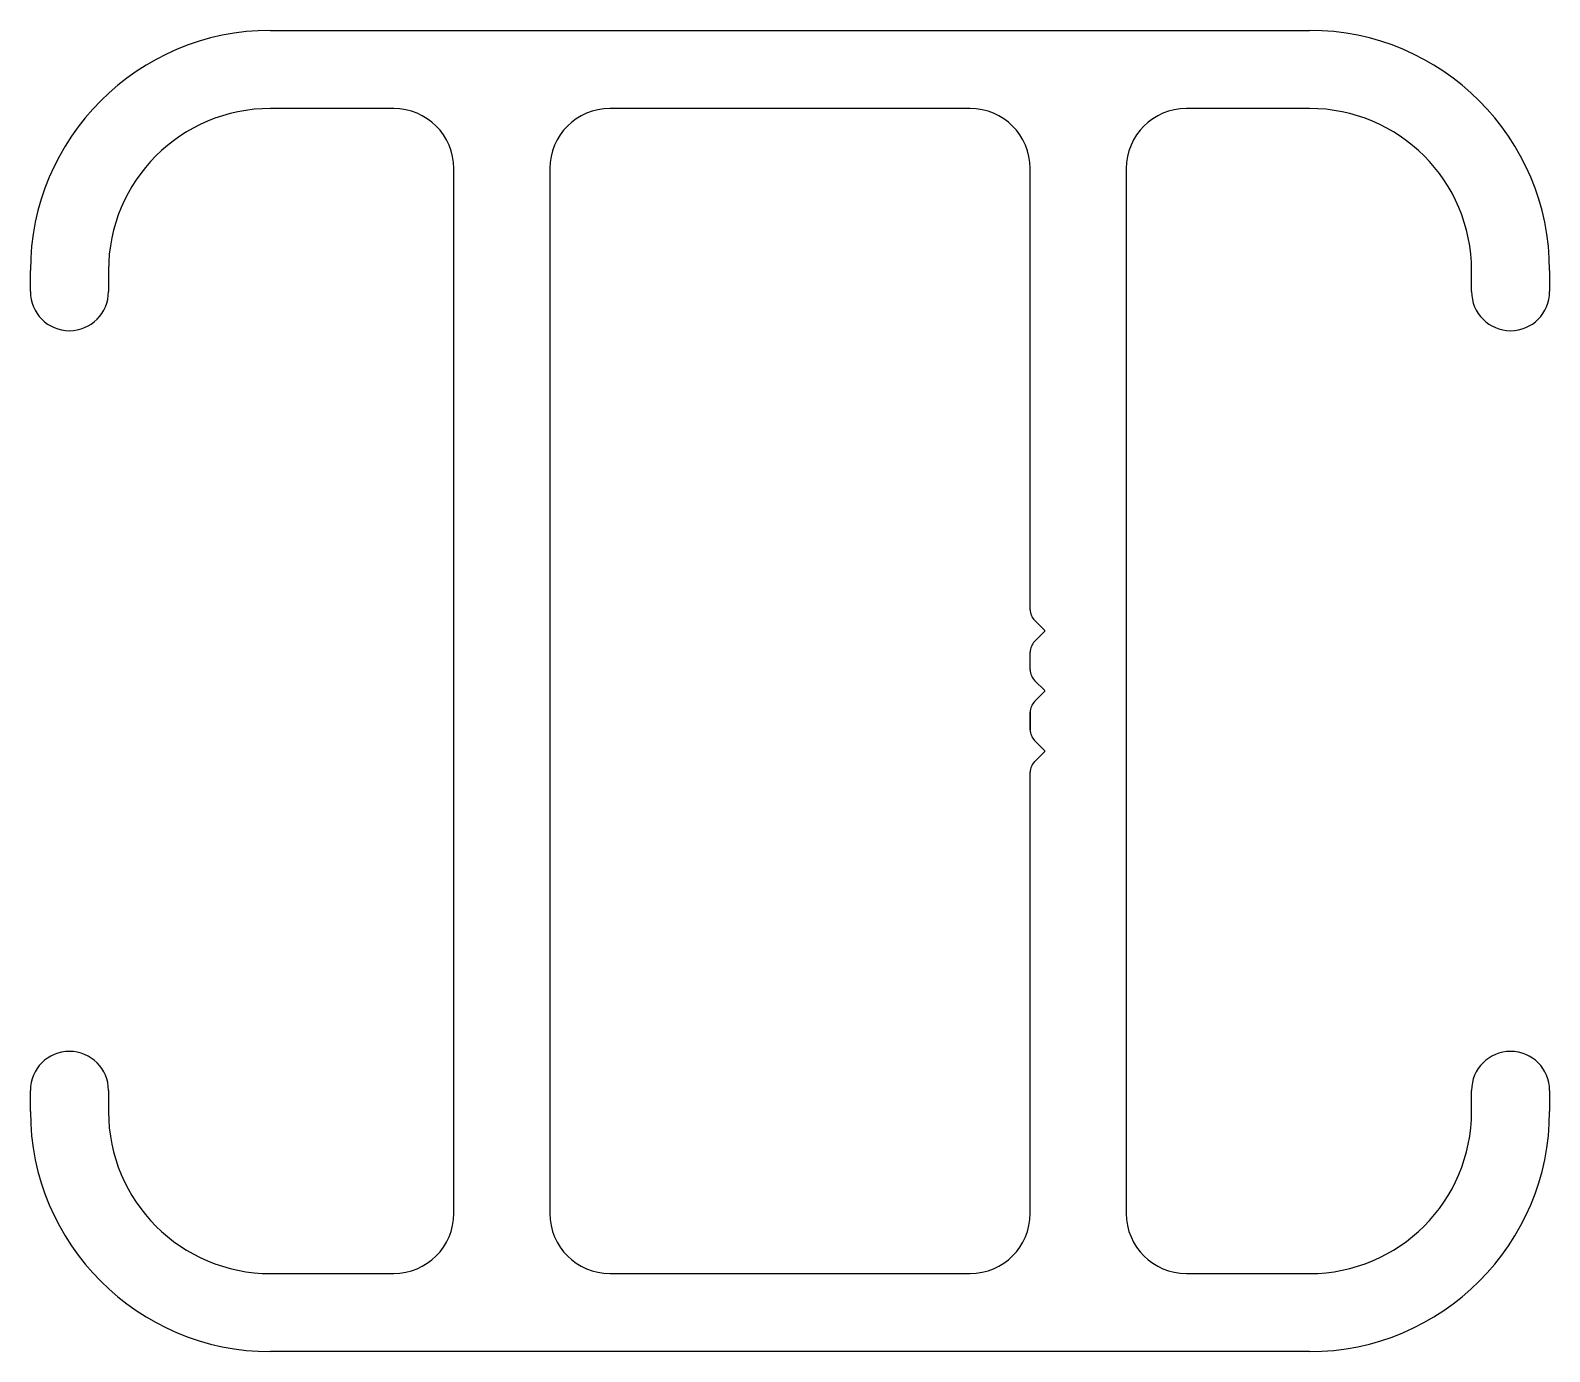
# Model space of a CAD drawing. Extents: x -12.7 to 12.6, y 2.8 to 24.8.
import ezdxf

# ---------------------------------------------------------------- set-up
doc = ezdxf.new("R2010")
doc.units = 0
doc.layers.get('0').update_dxf_attribs({"linetype": 'CONTINUOUS'})
doc.layers.add('1', color=7, linetype='CONTINUOUS')

msp = doc.modelspace()

# ---------------------------------------------------------------- linework, layer by layer
at = {"color": 7}
for p, q in [((-8.661, 24.808), (8.639, 24.808)), ((-6.611, 23.508), (-8.661, 23.508)), ((8.639, 23.508), (6.589, 23.508)), ((-5.611, 5.108), (-5.611, 22.508)), ((5.589, 22.508), (5.589, 5.108)), ((-12.661, 20.458), (-12.661, 20.808)), ((-11.361, 20.808), (-11.361, 20.458)), ((11.339, 20.458), (11.339, 20.808)), ((12.639, 20.808), (12.639, 20.458)), ((-12.011, 19.808), (-12.011, 19.808)), ((11.989, 19.808), (11.989, 19.808)), ((-12.011, 7.808), (-12.011, 7.808)), ((11.989, 7.808), (11.989, 7.808)), ((-12.661, 6.808), (-12.661, 7.158)), ((-11.361, 7.158), (-11.361, 6.808)), ((11.339, 6.808), (11.339, 7.158)), ((12.639, 7.158), (12.639, 6.808)), ((-8.661, 4.108), (-6.611, 4.108)), ((6.589, 4.108), (8.639, 4.108)), ((8.639, 2.808), (-8.661, 2.808))]:
    msp.add_line(p, q, dxfattribs=at)
for centre, radius, start, end in [((-8.661, 20.808), 4, 90, 180), ((8.639, 20.808), 4, 0, 90), ((-8.661, 20.808), 2.7, 90, 180), ((-6.611, 22.508), 1, 0, 90), ((6.589, 22.508), 1, 90, 180), ((8.639, 20.808), 2.7, 0, 90), ((-12.011, 20.458), 0.65, 180, 270), ((-12.011, 20.458), 0.65, 270, 0), ((11.989, 20.458), 0.65, 180, 270), ((11.989, 20.458), 0.65, 270, 0), ((-12.011, 7.158), 0.65, 90, 180), ((-12.011, 7.158), 0.65, 0, 90), ((11.989, 7.158), 0.65, 90, 180), ((11.989, 7.158), 0.65, 360, 90), ((-8.661, 6.808), 4, 180, 270), ((-8.661, 6.808), 2.7, 180, 270), ((8.639, 6.808), 4, 270, 0), ((8.639, 6.808), 2.7, 270, 360), ((-6.611, 5.108), 1, 270, 0), ((6.589, 5.108), 1, 180, 270)]:
    msp.add_arc(centre, radius, start, end, dxfattribs=at)
at = {"layer": '1', "color": 7, "linetype": 'CONTINUOUS'}
for p, q in [((2.989, 23.508), (-3.011, 23.508)), ((-4.011, 22.508), (-4.011, 5.108)), ((3.989, 15.162), (3.989, 22.508)), ((3.989, 15.162), (3.989, 15.162)), ((4.233, 14.814), (4.062, 14.985)), ((4.062, 14.631), (4.233, 14.802)), ((3.989, 14.162), (3.989, 14.455)), ((4.233, 13.814), (4.062, 13.985)), ((4.062, 13.631), (4.233, 13.803)), ((3.989, 13.162), (3.989, 13.455)), ((3.989, 13.455), (3.989, 13.162)), ((3.989, 13.162), (3.989, 13.455)), ((3.989, 13.455), (3.989, 13.162)), ((3.989, 13.162), (3.989, 13.455)), ((4.233, 12.814), (4.062, 12.985)), ((4.062, 12.631), (4.233, 12.803)), ((3.989, 5.108), (3.989, 12.455)), ((3.989, 12.455), (3.989, 12.455)), ((3.989, 12.455), (3.989, 12.455)), ((-3.011, 4.108), (2.989, 4.108))]:
    msp.add_line(p, q, dxfattribs=at)
for centre, radius, start, end in [((-3.011, 22.508), 1, 90, 180), ((2.989, 22.508), 1, 0, 90), ((4.239, 15.162), 0.25, 180, 225), ((4.227, 14.808), 0.008, 315, 45), ((4.239, 14.455), 0.25, 135, 180), ((4.239, 14.162), 0.25, 180, 225), ((4.227, 13.808), 0.008, 315, 45), ((4.239, 13.455), 0.25, 135, 180), ((4.239, 13.162), 0.25, 180, 225), ((4.227, 12.808), 0.008, 315, 45), ((4.239, 12.455), 0.25, 135, 180), ((-3.011, 5.108), 1, 180, 270), ((2.989, 5.108), 1, 270, 360)]:
    msp.add_arc(centre, radius, start, end, dxfattribs=at)

doc.saveas('drawing.dxf')
